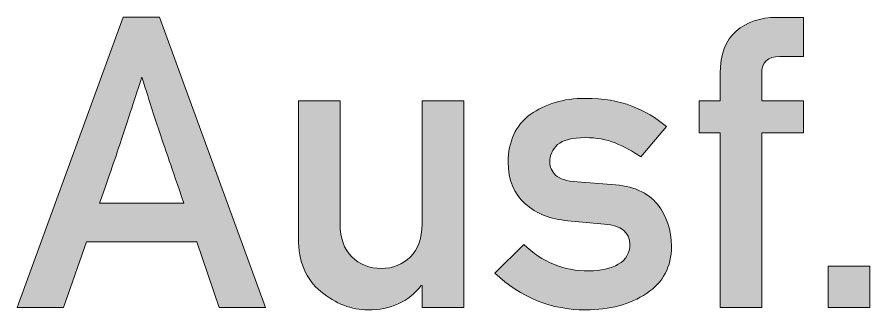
# Model space of a CAD drawing. Header units: inches. Extents: x 247 to 2765, y -1897 to -1110.
# Drawn here: x 878.12 to 895.46, y -1446.86 to -1440.89 of the extents above; entities that cross this region are included whole.
import ezdxf

# ---------------------------------------------------------------- set-up
doc = ezdxf.new("R2010")
doc.units = ezdxf.units.IN
doc.header["$MEASUREMENT"] = 0
doc.layers.add('Layer 1', color=7, linetype='Continuous')

# ---------------------------------------------------------------- blocks, each defined once
blk = doc.blocks.new('block 137')
at = {"layer": 'Layer 1', "true_color": 0x010101}
h = blk.add_hatch(color=18, dxfattribs=at)
h.dxf.hatch_style = 2
h.paths.add_polyline_path([(878.117, -1446.805), (880.273, -1440.893), (881.012, -1440.893), (883.169, -1446.805), (882.227, -1446.805), (881.773, -1445.471), (879.532, -1445.471), (879.061, -1446.805)])
edge = h.paths.add_edge_path()
edge.add_spline(control_points=[(879.796, -1444.681), (879.796, -1444.681), (881.507, -1444.681), (881.507, -1444.681), (881.382, -1444.316), (881.285, -1444.029), (881.213, -1443.822), (881.142, -1443.615), (881.08, -1443.433), (881.026, -1443.273), (880.975, -1443.113), (880.92, -1442.951), (880.867, -1442.786), (880.813, -1442.62), (880.742, -1442.397), (880.653, -1442.117), (880.558, -1442.409), (880.483, -1442.642), (880.425, -1442.817), (880.369, -1442.991), (880.314, -1443.159), (880.261, -1443.321), (880.208, -1443.484), (880.148, -1443.665), (880.078, -1443.865), (880.008, -1444.066), (879.914, -1444.337), (879.796, -1444.681)], knot_values=[0, 0, 0, 0, 1, 1, 1, 2, 2, 2, 3, 3, 3, 4, 4, 4, 5, 5, 5, 6, 6, 6, 7, 7, 7, 8, 8, 8, 9, 9, 9, 9], degree=3, periodic=1)
h = blk.add_hatch(color=18, dxfattribs=at)
h.dxf.hatch_style = 2
edge = h.paths.add_edge_path()
edge.add_spline(control_points=[(892.415, -1446.809), (892.415, -1446.809), (892.415, -1443.248), (892.415, -1443.248), (892.415, -1443.248), (891.989, -1443.248), (891.989, -1443.248), (891.989, -1443.248), (891.989, -1442.6), (891.989, -1442.6), (891.989, -1442.6), (892.415, -1442.6), (892.415, -1442.6), (892.415, -1442.6), (892.415, -1442.044), (892.415, -1442.044), (892.415, -1441.654), (892.523, -1441.364), (892.739, -1441.178), (892.956, -1440.994), (893.229, -1440.901), (893.559, -1440.901), (893.559, -1440.901), (894.106, -1440.901), (894.106, -1440.901), (894.106, -1440.901), (894.106, -1441.695), (894.106, -1441.695), (894.106, -1441.695), (893.628, -1441.695), (893.628, -1441.695), (893.382, -1441.695), (893.258, -1441.811), (893.258, -1442.044), (893.258, -1442.044), (893.258, -1442.6), (893.258, -1442.6), (893.258, -1442.6), (894.106, -1442.6), (894.106, -1442.6), (894.106, -1442.6), (894.106, -1443.248), (894.106, -1443.248), (894.106, -1443.248), (893.258, -1443.248), (893.258, -1443.248), (893.258, -1443.248), (893.258, -1446.809), (893.258, -1446.809), (893.258, -1446.809), (892.415, -1446.809), (892.415, -1446.809)], knot_values=[0, 0, 0, 0, 1, 1, 1, 2, 2, 2, 3, 3, 3, 4, 4, 4, 5, 5, 5, 6, 6, 6, 7, 7, 7, 8, 8, 8, 9, 9, 9, 10, 10, 10, 11, 11, 11, 12, 12, 12, 13, 13, 13, 14, 14, 14, 15, 15, 15, 16, 16, 16, 17, 17, 17, 17], degree=3, periodic=1)
h = blk.add_hatch(color=18, dxfattribs=at)
h.dxf.hatch_style = 2
edge = h.paths.add_edge_path()
edge.add_spline(control_points=[(887.829, -1446.108), (887.829, -1446.108), (888.421, -1445.524), (888.421, -1445.524), (888.789, -1445.884), (889.23, -1446.064), (889.747, -1446.064), (889.988, -1446.064), (890.186, -1446.017), (890.343, -1445.927), (890.499, -1445.836), (890.578, -1445.701), (890.578, -1445.523), (890.578, -1445.277), (890.406, -1445.139), (890.063, -1445.109), (890.063, -1445.109), (889.317, -1445.04), (889.317, -1445.04), (888.968, -1445.014), (888.679, -1444.899), (888.449, -1444.695), (888.22, -1444.493), (888.104, -1444.21), (888.104, -1443.848), (888.104, -1443.422), (888.255, -1443.098), (888.553, -1442.879), (888.854, -1442.66), (889.225, -1442.55), (889.673, -1442.55), (890.041, -1442.55), (890.356, -1442.602), (890.618, -1442.706), (890.88, -1442.81), (891.115, -1442.949), (891.324, -1443.121), (891.324, -1443.121), (890.801, -1443.738), (890.801, -1443.738), (890.632, -1443.626), (890.46, -1443.531), (890.281, -1443.458), (890.103, -1443.385), (889.9, -1443.349), (889.673, -1443.349), (889.401, -1443.349), (889.214, -1443.396), (889.108, -1443.492), (889.002, -1443.587), (888.95, -1443.708), (888.95, -1443.854), (888.95, -1443.947), (888.989, -1444.031), (889.068, -1444.111), (889.147, -1444.189), (889.293, -1444.235), (889.505, -1444.251), (889.505, -1444.251), (890.203, -1444.302), (890.203, -1444.302), (890.637, -1444.331), (890.949, -1444.465), (891.139, -1444.705), (891.328, -1444.944), (891.423, -1445.23), (891.423, -1445.562), (891.423, -1445.978), (891.255, -1446.295), (890.916, -1446.521), (890.579, -1446.745), (890.167, -1446.857), (889.68, -1446.857), (888.982, -1446.858), (888.364, -1446.609), (887.829, -1446.108)], knot_values=[0, 0, 0, 0, 1, 1, 1, 2, 2, 2, 3, 3, 3, 4, 4, 4, 5, 5, 5, 6, 6, 6, 7, 7, 7, 8, 8, 8, 9, 9, 9, 10, 10, 10, 11, 11, 11, 12, 12, 12, 13, 13, 13, 14, 14, 14, 15, 15, 15, 16, 16, 16, 17, 17, 17, 18, 18, 18, 19, 19, 19, 20, 20, 20, 21, 21, 21, 22, 22, 22, 23, 23, 23, 24, 24, 24, 25, 25, 25, 25], degree=3, periodic=1)
h = blk.add_hatch(color=18, dxfattribs=at)
h.dxf.hatch_style = 2
edge = h.paths.add_edge_path()
edge.add_spline(control_points=[(883.839, -1445.398), (883.839, -1445.398), (883.839, -1442.6), (883.839, -1442.6), (883.839, -1442.6), (884.685, -1442.6), (884.685, -1442.6), (884.685, -1442.6), (884.685, -1445.11), (884.685, -1445.11), (884.685, -1445.396), (884.765, -1445.617), (884.923, -1445.777), (885.08, -1445.935), (885.283, -1446.014), (885.525, -1446.014), (885.76, -1446.014), (885.957, -1445.935), (886.115, -1445.777), (886.273, -1445.619), (886.352, -1445.396), (886.352, -1445.11), (886.352, -1445.11), (886.352, -1442.6), (886.352, -1442.6), (886.352, -1442.6), (887.2, -1442.6), (887.2, -1442.6), (887.2, -1442.6), (887.2, -1446.809), (887.2, -1446.809), (887.2, -1446.809), (886.352, -1446.809), (886.352, -1446.809), (886.352, -1446.809), (886.352, -1446.363), (886.352, -1446.363), (886.352, -1446.363), (886.336, -1446.363), (886.336, -1446.363), (886.074, -1446.692), (885.712, -1446.857), (885.25, -1446.857), (884.917, -1446.857), (884.598, -1446.732), (884.295, -1446.485), (883.99, -1446.24), (883.839, -1445.877), (883.839, -1445.398)], knot_values=[0, 0, 0, 0, 1, 1, 1, 2, 2, 2, 3, 3, 3, 4, 4, 4, 5, 5, 5, 6, 6, 6, 7, 7, 7, 8, 8, 8, 9, 9, 9, 10, 10, 10, 11, 11, 11, 12, 12, 12, 13, 13, 13, 14, 14, 14, 15, 15, 15, 16, 16, 16, 16], degree=3, periodic=1)
h = blk.add_hatch(color=18, dxfattribs=at)
h.dxf.hatch_style = 2
h.paths.add_polyline_path([(894.613, -1446.809), (894.613, -1445.965), (895.459, -1445.965), (895.459, -1446.809)])
at = {"layer": 'Layer 1', "lineweight": 0}
for points in [[(878.117, -1446.805), (880.273, -1440.893), (881.012, -1440.893), (883.169, -1446.805), (882.227, -1446.805), (881.773, -1445.471), (879.532, -1445.471), (879.061, -1446.805), (878.117, -1446.805)], [(894.613, -1446.809), (894.613, -1445.965), (895.459, -1445.965), (895.459, -1446.809), (894.613, -1446.809)]]:
    blk.add_lwpolyline(points, dxfattribs=at)
for points, knots in [([(892.415, -1446.809), (892.415, -1446.809), (892.415, -1443.248), (892.415, -1443.248), (892.415, -1443.248), (891.989, -1443.248), (891.989, -1443.248), (891.989, -1443.248), (891.989, -1442.6), (891.989, -1442.6), (891.989, -1442.6), (892.415, -1442.6), (892.415, -1442.6), (892.415, -1442.6), (892.415, -1442.044), (892.415, -1442.044), (892.415, -1441.654), (892.523, -1441.364), (892.739, -1441.178), (892.956, -1440.994), (893.229, -1440.901), (893.559, -1440.901), (893.559, -1440.901), (894.106, -1440.901), (894.106, -1440.901), (894.106, -1440.901), (894.106, -1441.695), (894.106, -1441.695), (894.106, -1441.695), (893.628, -1441.695), (893.628, -1441.695), (893.382, -1441.695), (893.258, -1441.811), (893.258, -1442.044), (893.258, -1442.044), (893.258, -1442.6), (893.258, -1442.6), (893.258, -1442.6), (894.106, -1442.6), (894.106, -1442.6), (894.106, -1442.6), (894.106, -1443.248), (894.106, -1443.248), (894.106, -1443.248), (893.258, -1443.248), (893.258, -1443.248), (893.258, -1443.248), (893.258, -1446.809), (893.258, -1446.809), (893.258, -1446.809), (892.415, -1446.809), (892.415, -1446.809)], [0, 0, 0, 0, 1, 1, 1, 2, 2, 2, 3, 3, 3, 4, 4, 4, 5, 5, 5, 6, 6, 6, 7, 7, 7, 8, 8, 8, 9, 9, 9, 10, 10, 10, 11, 11, 11, 12, 12, 12, 13, 13, 13, 14, 14, 14, 15, 15, 15, 16, 16, 16, 17, 17, 17, 17]), ([(879.796, -1444.681), (879.796, -1444.681), (881.507, -1444.681), (881.507, -1444.681), (881.382, -1444.316), (881.285, -1444.029), (881.213, -1443.822), (881.142, -1443.615), (881.08, -1443.433), (881.026, -1443.273), (880.975, -1443.113), (880.92, -1442.951), (880.867, -1442.786), (880.813, -1442.62), (880.742, -1442.397), (880.653, -1442.117), (880.558, -1442.409), (880.483, -1442.642), (880.425, -1442.817), (880.369, -1442.991), (880.314, -1443.159), (880.261, -1443.321), (880.208, -1443.484), (880.148, -1443.665), (880.078, -1443.865), (880.008, -1444.066), (879.914, -1444.337), (879.796, -1444.681)], [0, 0, 0, 0, 1, 1, 1, 2, 2, 2, 3, 3, 3, 4, 4, 4, 5, 5, 5, 6, 6, 6, 7, 7, 7, 8, 8, 8, 9, 9, 9, 9]), ([(887.829, -1446.108), (887.829, -1446.108), (888.421, -1445.524), (888.421, -1445.524), (888.789, -1445.884), (889.23, -1446.064), (889.747, -1446.064), (889.988, -1446.064), (890.186, -1446.017), (890.343, -1445.927), (890.499, -1445.836), (890.578, -1445.701), (890.578, -1445.523), (890.578, -1445.277), (890.406, -1445.139), (890.063, -1445.109), (890.063, -1445.109), (889.317, -1445.04), (889.317, -1445.04), (888.968, -1445.014), (888.679, -1444.899), (888.449, -1444.695), (888.22, -1444.493), (888.104, -1444.21), (888.104, -1443.848), (888.104, -1443.422), (888.255, -1443.098), (888.553, -1442.879), (888.854, -1442.66), (889.225, -1442.55), (889.673, -1442.55), (890.041, -1442.55), (890.356, -1442.602), (890.618, -1442.706), (890.88, -1442.81), (891.115, -1442.949), (891.324, -1443.121), (891.324, -1443.121), (890.801, -1443.738), (890.801, -1443.738), (890.632, -1443.626), (890.46, -1443.531), (890.281, -1443.458), (890.103, -1443.385), (889.9, -1443.349), (889.673, -1443.349), (889.401, -1443.349), (889.214, -1443.396), (889.108, -1443.492), (889.002, -1443.587), (888.95, -1443.708), (888.95, -1443.854), (888.95, -1443.947), (888.989, -1444.031), (889.068, -1444.111), (889.147, -1444.189), (889.293, -1444.235), (889.505, -1444.251), (889.505, -1444.251), (890.203, -1444.302), (890.203, -1444.302), (890.637, -1444.331), (890.949, -1444.465), (891.139, -1444.705), (891.328, -1444.944), (891.423, -1445.23), (891.423, -1445.562), (891.423, -1445.978), (891.255, -1446.295), (890.916, -1446.521), (890.579, -1446.745), (890.167, -1446.857), (889.68, -1446.857), (888.982, -1446.858), (888.364, -1446.609), (887.829, -1446.108)], [0, 0, 0, 0, 1, 1, 1, 2, 2, 2, 3, 3, 3, 4, 4, 4, 5, 5, 5, 6, 6, 6, 7, 7, 7, 8, 8, 8, 9, 9, 9, 10, 10, 10, 11, 11, 11, 12, 12, 12, 13, 13, 13, 14, 14, 14, 15, 15, 15, 16, 16, 16, 17, 17, 17, 18, 18, 18, 19, 19, 19, 20, 20, 20, 21, 21, 21, 22, 22, 22, 23, 23, 23, 24, 24, 24, 25, 25, 25, 25]), ([(883.839, -1445.398), (883.839, -1445.398), (883.839, -1442.6), (883.839, -1442.6), (883.839, -1442.6), (884.685, -1442.6), (884.685, -1442.6), (884.685, -1442.6), (884.685, -1445.11), (884.685, -1445.11), (884.685, -1445.396), (884.765, -1445.617), (884.923, -1445.777), (885.08, -1445.935), (885.283, -1446.014), (885.525, -1446.014), (885.76, -1446.014), (885.957, -1445.935), (886.115, -1445.777), (886.273, -1445.619), (886.352, -1445.396), (886.352, -1445.11), (886.352, -1445.11), (886.352, -1442.6), (886.352, -1442.6), (886.352, -1442.6), (887.2, -1442.6), (887.2, -1442.6), (887.2, -1442.6), (887.2, -1446.809), (887.2, -1446.809), (887.2, -1446.809), (886.352, -1446.809), (886.352, -1446.809), (886.352, -1446.809), (886.352, -1446.363), (886.352, -1446.363), (886.352, -1446.363), (886.336, -1446.363), (886.336, -1446.363), (886.074, -1446.692), (885.712, -1446.857), (885.25, -1446.857), (884.917, -1446.857), (884.598, -1446.732), (884.295, -1446.485), (883.99, -1446.24), (883.839, -1445.877), (883.839, -1445.398)], [0, 0, 0, 0, 1, 1, 1, 2, 2, 2, 3, 3, 3, 4, 4, 4, 5, 5, 5, 6, 6, 6, 7, 7, 7, 8, 8, 8, 9, 9, 9, 10, 10, 10, 11, 11, 11, 12, 12, 12, 13, 13, 13, 14, 14, 14, 15, 15, 15, 16, 16, 16, 16])]:
    blk.add_open_spline(points, degree=3, knots=knots, dxfattribs=at)
blk = doc.blocks.new('block 134')
at = {"layer": 'Layer 1'}
blk.add_blockref('block 137', (0, 0), dxfattribs=at)

msp = doc.modelspace()

# ---------------------------------------------------------------- block references
at = {"layer": 'Layer 1'}
msp.add_blockref('block 134', (0, 0), dxfattribs=at)

doc.saveas('drawing.dxf')
